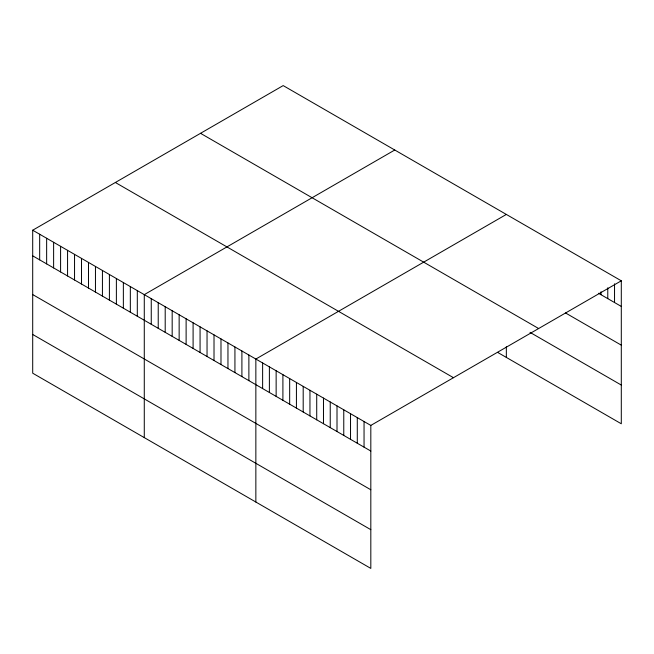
<?xml version="1.0" encoding="UTF-8"?>
<svg xmlns="http://www.w3.org/2000/svg" width="654" height="654" viewBox="0 0 654 654"><rect width="100%" height="100%" fill="white"/><g stroke="black" fill="none" stroke-linecap="round" stroke-linejoin="round"><path stroke-width="0.98" d="M32.7 230.216L370.818 425.419L370.818 568.408L32.7 373.197L32.7 230.216L283.182 85.592L621.3 280.803L621.3 423.784L497.62 352.383M394.763 150.011L144.281 294.635L144.281 437.616M506.343 214.43L255.853 359.046L255.853 502.035M370.818 425.419L621.3 280.803M598.475 293.254L621.3 306.432M565.514 312.947L621.3 345.157M200.525 133.318L538.643 328.529M530.01 332.355L621.3 385.059M115.357 182.491L453.475 377.701M32.7 255.837L370.818 451.047M32.7 294.57L370.818 489.772M32.7 334.472L370.818 529.675M614.539 283.803L614.539 302.532M607.779 287.785L607.779 298.625M601.01 291.766L601.01 294.717M506.343 346.767L506.343 357.419M364.049 421.519L364.049 447.148M357.288 417.612L357.288 443.24M350.528 413.712L350.528 439.333M343.767 409.805L343.767 435.433M337.006 405.897L337.006 431.526M330.237 401.997L330.237 427.626M323.477 398.09L323.477 423.718M316.716 394.19L316.716 419.819M309.955 390.283L309.955 415.911M303.194 386.383L303.194 412.004M296.425 382.476L296.425 408.104M289.665 378.568L289.665 404.197M282.904 374.668L282.904 400.297M276.143 370.761L276.143 396.389M269.383 366.861L269.383 392.49M262.622 362.954L262.622 388.582M248.88 355.024L248.88 380.653M241.906 351.002L241.906 376.622M234.933 346.972L234.933 372.6M227.96 342.949L227.96 368.57M220.987 338.919L220.987 364.548M214.013 334.897L214.013 360.517M207.04 330.867L207.04 356.495M200.067 326.845L200.067 352.465M193.094 322.814L193.094 348.443M186.12 318.792L186.12 344.413M179.147 314.762L179.147 340.391M172.174 310.74L172.174 336.36M165.2 306.71L165.2 332.338M158.227 302.688L158.227 328.308M151.254 298.657L151.254 324.286M137.307 290.605L137.307 316.234M130.334 286.583L130.334 312.203M123.361 282.553L123.361 308.181M116.379 278.53L116.379 304.151M109.406 274.5L109.406 300.129M102.433 270.478L102.433 296.099M95.459 266.448L95.459 292.076M88.486 262.426L88.486 288.046M81.513 258.395L81.513 284.024M74.54 254.373L74.54 279.994M67.566 250.343L67.566 275.972M60.593 246.321L60.593 271.941M53.62 242.291L53.62 267.919M46.647 238.269L46.647 263.889M39.673 234.238L39.673 259.867"/></g></svg>
